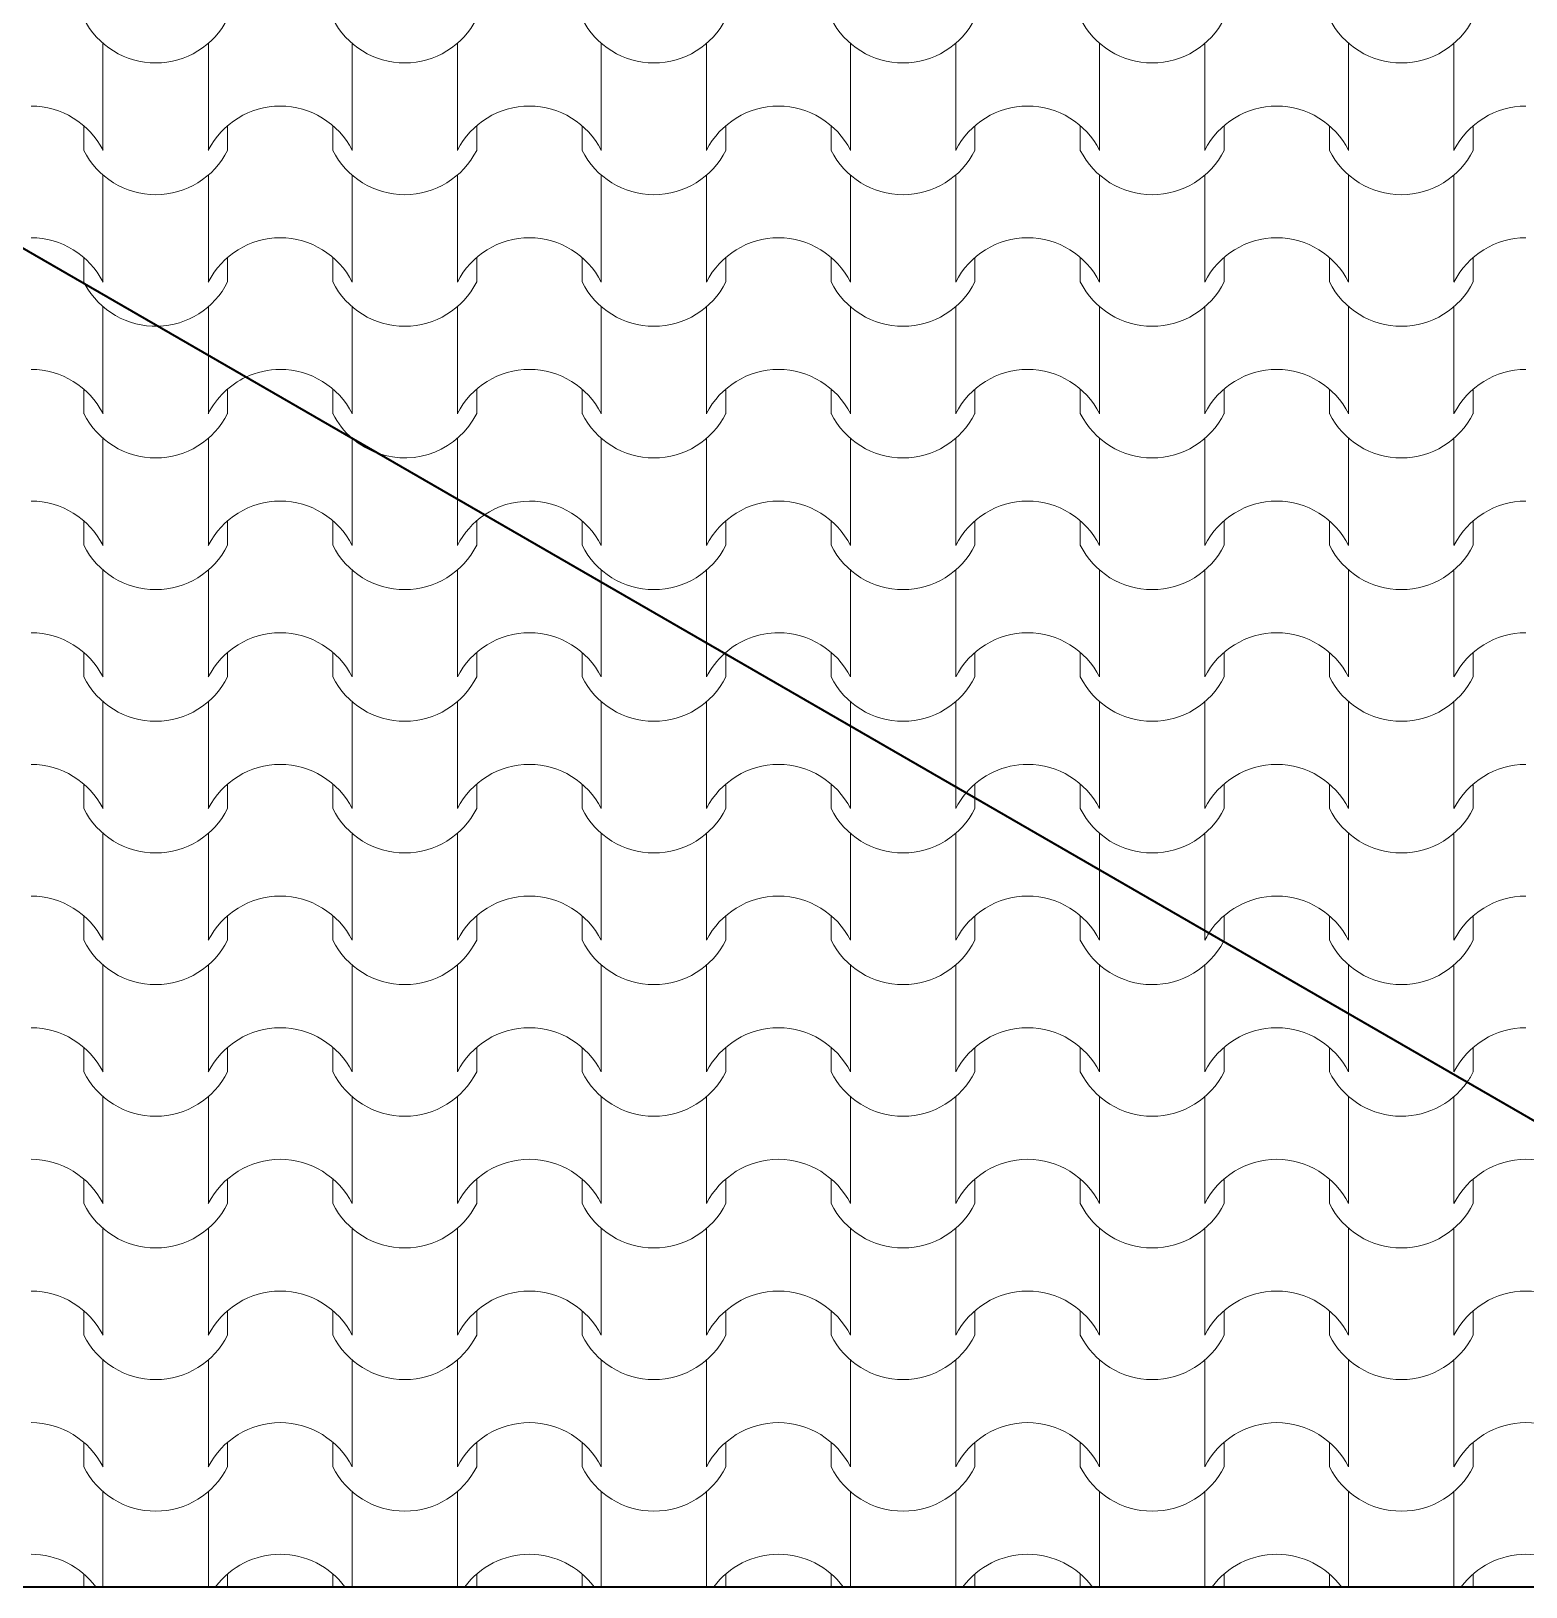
# Model space of a CAD drawing. Header units: millimetres. Extents: x 102766 to 172228, y -127504 to -81044.
# Drawn here: x 110663 to 112370, y -100472 to -98696 of the extents above; entities that cross this region are included whole.
import ezdxf

# ---------------------------------------------------------------- set-up
doc = ezdxf.new("R2010")
doc.units = ezdxf.units.MM
doc.header["$MEASUREMENT"] = 0
doc.layers.add('2D Drafting - General_Pen_No__105', color=7, linetype='Continuous', lineweight=13, true_color=0xcae6ff)
doc.layers.add('2D Drafting - General_Pen_No__82', color=7, linetype='Continuous', lineweight=20, true_color=0xaaaaaa)
doc.layers.add('Shell - Roof_Pen_No__21', color=7, linetype='Continuous', lineweight=35)

# ---------------------------------------------------------------- blocks, each defined once
blk = doc.blocks.new('*X2')
at = {"layer": '2D Drafting - General_Pen_No__82', "linetype": 'Continuous'}
for p, q in [((110744.8, -99010.5), (110744.8, -99071.5)), ((110744.8, -99071.5), (110744.8, -99132.5)), ((110865.1, -99066), (110865.1, -99071.5)), ((110865.1, -99071.5), (110865.1, -99132.5)), ((110722.8, -99104.4), (110722.8, -99132.5)), ((110887.1, -99104.4), (110887.1, -99132.5)), ((110744.8, -99160.9), (110744.8, -99221.8)), ((110865.1, -99160.9), (110865.1, -99221.8)), ((111029.3, -99160.9), (111029.3, -99221.8)), ((110744.8, -99221.8), (110744.8, -99282.8)), ((110865.1, -99221.8), (110865.1, -99282.8)), ((111029.3, -99221.8), (111029.3, -99282.8)), ((111149.6, -99230.2), (111149.6, -99282.8)), ((110722.8, -99254.8), (110722.8, -99282.8)), ((110887.1, -99254.8), (110887.1, -99282.8)), ((111007.3, -99254.8), (111007.3, -99282.8)), ((111171.6, -99254.8), (111171.6, -99282.8)), ((110744.8, -99311.2), (110744.8, -99372.2)), ((110865.1, -99311.2), (110865.1, -99372.2)), ((111029.3, -99311.2), (111029.3, -99372.2)), ((111149.6, -99311.2), (111149.6, -99372.2)), ((111313.8, -99325), (111313.8, -99372.2)), ((110744.8, -99372.2), (110744.8, -99433.1)), ((110865.1, -99372.2), (110865.1, -99433.1)), ((111029.3, -99372.2), (111029.3, -99433.1)), ((111149.6, -99372.2), (111149.6, -99433.1)), ((111313.8, -99372.2), (111313.8, -99433.1)), ((110722.8, -99405.1), (110722.8, -99433.1)), ((110887.1, -99405.1), (110887.1, -99433.1)), ((111007.3, -99405.1), (111007.3, -99433.1)), ((111171.6, -99405.1), (111171.6, -99433.1)), ((111291.8, -99405.1), (111291.8, -99433.1)), ((111434, -99394.4), (111434, -99433.1)), ((111456, -99407.2), (111456, -99433.1)), ((110744.8, -99461.5), (110744.8, -99522.5)), ((110865.1, -99461.5), (110865.1, -99522.5)), ((111029.3, -99461.5), (111029.3, -99522.5)), ((111149.6, -99461.5), (111149.6, -99522.5)), ((111313.8, -99461.5), (111313.8, -99522.5)), ((111434, -99461.5), (111434, -99522.5)), ((111598.3, -99489.3), (111598.3, -99522.5)), ((110744.8, -99522.5), (110744.8, -99583.5)), ((110865.1, -99522.5), (110865.1, -99583.5)), ((111029.3, -99522.5), (111029.3, -99583.5)), ((111149.6, -99522.5), (111149.6, -99583.5)), ((111313.8, -99522.5), (111313.8, -99583.5)), ((111434, -99522.5), (111434, -99583.5)), ((111598.3, -99522.5), (111598.3, -99583.5)), ((110722.8, -99555.4), (110722.8, -99583.5)), ((110887.1, -99555.4), (110887.1, -99583.5)), ((111007.3, -99555.4), (111007.3, -99583.5)), ((111171.6, -99555.4), (111171.6, -99583.5)), ((111291.8, -99555.4), (111291.8, -99583.5)), ((111456, -99555.4), (111456, -99583.5)), ((111576.3, -99555.4), (111576.3, -99583.5)), ((111718.5, -99558.7), (111718.5, -99583.5)), ((111740.5, -99571.4), (111740.5, -99583.5)), ((110744.8, -99611.9), (110744.8, -99672.8)), ((110865.1, -99611.9), (110865.1, -99672.8)), ((111029.3, -99611.9), (111029.3, -99672.8)), ((111149.6, -99611.9), (111149.6, -99672.8)), ((111313.8, -99611.9), (111313.8, -99672.8)), ((111434, -99611.9), (111434, -99672.8)), ((111598.3, -99611.9), (111598.3, -99672.8)), ((111718.5, -99611.9), (111718.5, -99672.8)), ((111882.8, -99653.5), (111882.8, -99672.8)), ((110744.8, -99672.8), (110744.8, -99733.8)), ((110865.1, -99672.8), (110865.1, -99733.8)), ((111029.3, -99672.8), (111029.3, -99733.8)), ((111149.6, -99672.8), (111149.6, -99733.8)), ((111313.8, -99672.8), (111313.8, -99733.8)), ((111434, -99672.8), (111434, -99733.8)), ((111598.3, -99672.8), (111598.3, -99733.8)), ((111718.5, -99672.8), (111718.5, -99733.8)), ((111882.8, -99672.8), (111882.8, -99733.8)), ((110722.8, -99705.8), (110722.8, -99733.8)), ((110887.1, -99705.8), (110887.1, -99733.8)), ((111007.3, -99705.8), (111007.3, -99733.8)), ((111171.6, -99705.8), (111171.6, -99733.8)), ((111291.8, -99705.8), (111291.8, -99733.8)), ((111456, -99705.8), (111456, -99733.8)), ((111576.3, -99705.8), (111576.3, -99733.8)), ((111740.5, -99705.8), (111740.5, -99733.8)), ((111860.8, -99705.8), (111860.8, -99733.8)), ((112003, -99722.9), (112003, -99733.8)), ((110744.8, -99762.2), (110744.8, -99823.2)), ((110865.1, -99762.2), (110865.1, -99823.2)), ((111029.3, -99762.2), (111029.3, -99823.2)), ((111149.6, -99762.2), (111149.6, -99823.2)), ((111313.8, -99762.2), (111313.8, -99823.2)), ((111434, -99762.2), (111434, -99823.2)), ((111598.3, -99762.2), (111598.3, -99823.2)), ((111718.5, -99762.2), (111718.5, -99823.2)), ((111882.8, -99762.2), (111882.8, -99823.2)), ((112003, -99762.2), (112003, -99823.2)), ((112167.2, -99817.8), (112167.2, -99823.2)), ((110744.8, -99823.2), (110744.8, -99884.1)), ((110865.1, -99823.2), (110865.1, -99884.1)), ((111029.3, -99823.2), (111029.3, -99884.1)), ((111149.6, -99823.2), (111149.6, -99884.1)), ((111313.8, -99823.2), (111313.8, -99884.1)), ((111434, -99823.2), (111434, -99884.1)), ((111598.3, -99823.2), (111598.3, -99884.1)), ((111718.5, -99823.2), (111718.5, -99884.1)), ((111882.8, -99823.2), (111882.8, -99884.1)), ((112003, -99823.2), (112003, -99884.1)), ((112167.2, -99823.2), (112167.2, -99884.1)), ((110722.8, -99856.1), (110722.8, -99884.1)), ((110887.1, -99856.1), (110887.1, -99884.1)), ((111007.3, -99856.1), (111007.3, -99884.1)), ((111171.6, -99856.1), (111171.6, -99884.1)), ((111291.8, -99856.1), (111291.8, -99884.1)), ((111456, -99856.1), (111456, -99884.1)), ((111576.3, -99856.1), (111576.3, -99884.1)), ((111740.5, -99856.1), (111740.5, -99884.1)), ((111860.8, -99856.1), (111860.8, -99884.1)), ((112025, -99856.1), (112025, -99884.1)), ((112145.2, -99856.1), (112145.2, -99884.1)), ((110744.8, -99912.5), (110744.8, -99973.5)), ((110865.1, -99912.5), (110865.1, -99973.5)), ((111029.3, -99912.5), (111029.3, -99973.5)), ((111149.6, -99912.5), (111149.6, -99973.5)), ((111313.8, -99912.5), (111313.8, -99973.5)), ((111434, -99912.5), (111434, -99973.5)), ((111598.3, -99912.5), (111598.3, -99973.5)), ((111718.5, -99912.5), (111718.5, -99973.5)), ((111882.8, -99912.5), (111882.8, -99973.5)), ((112003, -99912.5), (112003, -99973.5)), ((112167.2, -99912.5), (112167.2, -99973.5)), ((112287.5, -99912.5), (112287.5, -99973.5)), ((110744.8, -99973.5), (110744.8, -100034.5)), ((110865.1, -99973.5), (110865.1, -100034.5)), ((111029.3, -99973.5), (111029.3, -100034.5)), ((111149.6, -99973.5), (111149.6, -100034.5)), ((111313.8, -99973.5), (111313.8, -100034.5)), ((111434, -99973.5), (111434, -100034.5)), ((111598.3, -99973.5), (111598.3, -100034.5)), ((111718.5, -99973.5), (111718.5, -100034.5)), ((111882.8, -99973.5), (111882.8, -100034.5)), ((112003, -99973.5), (112003, -100034.5)), ((112167.2, -99973.5), (112167.2, -100034.5)), ((112287.5, -99973.5), (112287.5, -100034.5)), ((110722.8, -100006.4), (110722.8, -100034.5)), ((110887.1, -100006.4), (110887.1, -100034.5)), ((111007.3, -100006.4), (111007.3, -100034.5)), ((111171.6, -100006.4), (111171.6, -100034.5)), ((111291.8, -100006.4), (111291.8, -100034.5)), ((111456, -100006.4), (111456, -100034.5)), ((111576.3, -100006.4), (111576.3, -100034.5)), ((111740.5, -100006.4), (111740.5, -100034.5)), ((111860.8, -100006.4), (111860.8, -100034.5)), ((112025, -100006.4), (112025, -100034.5)), ((112145.2, -100006.4), (112145.2, -100034.5)), ((112309.5, -100006.4), (112309.5, -100034.5)), ((110744.8, -100062.9), (110744.8, -100123.8)), ((110865.1, -100062.9), (110865.1, -100123.8)), ((111029.3, -100062.9), (111029.3, -100123.8)), ((111149.6, -100062.9), (111149.6, -100123.8)), ((111313.8, -100062.9), (111313.8, -100123.8)), ((111434, -100062.9), (111434, -100123.8)), ((111598.3, -100062.9), (111598.3, -100123.8)), ((111718.5, -100062.9), (111718.5, -100123.8)), ((111882.8, -100062.9), (111882.8, -100123.8)), ((112003, -100062.9), (112003, -100123.8)), ((112167.2, -100062.9), (112167.2, -100123.8)), ((112287.5, -100062.9), (112287.5, -100123.8)), ((110744.8, -100123.8), (110744.8, -100184.8)), ((110865.1, -100123.8), (110865.1, -100184.8)), ((111029.3, -100123.8), (111029.3, -100184.8)), ((111149.6, -100123.8), (111149.6, -100184.8)), ((111313.8, -100123.8), (111313.8, -100184.8)), ((111434, -100123.8), (111434, -100184.8)), ((111598.3, -100123.8), (111598.3, -100184.8)), ((111718.5, -100123.8), (111718.5, -100184.8)), ((111882.8, -100123.8), (111882.8, -100184.8)), ((112003, -100123.8), (112003, -100184.8)), ((112167.2, -100123.8), (112167.2, -100184.8)), ((112287.5, -100123.8), (112287.5, -100184.8)), ((110722.8, -100156.8), (110722.8, -100184.8)), ((110887.1, -100156.8), (110887.1, -100184.8)), ((111007.3, -100156.8), (111007.3, -100184.8)), ((111171.6, -100156.8), (111171.6, -100184.8)), ((111291.8, -100156.8), (111291.8, -100184.8)), ((111456, -100156.8), (111456, -100184.8)), ((111576.3, -100156.8), (111576.3, -100184.8)), ((111740.5, -100156.8), (111740.5, -100184.8)), ((111860.8, -100156.8), (111860.8, -100184.8)), ((112025, -100156.8), (112025, -100184.8)), ((112145.2, -100156.8), (112145.2, -100184.8)), ((112309.5, -100156.8), (112309.5, -100184.8)), ((110744.8, -100213.2), (110744.8, -100274.2)), ((110865.1, -100213.2), (110865.1, -100274.2)), ((111029.3, -100213.2), (111029.3, -100274.2)), ((111149.6, -100213.2), (111149.6, -100274.2)), ((111313.8, -100213.2), (111313.8, -100274.2)), ((111434, -100213.2), (111434, -100274.2)), ((111598.3, -100213.2), (111598.3, -100274.2)), ((111718.5, -100213.2), (111718.5, -100274.2)), ((111882.8, -100213.2), (111882.8, -100274.2)), ((112003, -100213.2), (112003, -100274.2)), ((112167.2, -100213.2), (112167.2, -100274.2)), ((112287.5, -100213.2), (112287.5, -100274.2)), ((110744.8, -100274.2), (110744.8, -100335.1)), ((110865.1, -100274.2), (110865.1, -100335.1)), ((111029.3, -100274.2), (111029.3, -100335.1)), ((111149.6, -100274.2), (111149.6, -100335.1)), ((111313.8, -100274.2), (111313.8, -100335.1)), ((111434, -100274.2), (111434, -100335.1)), ((111598.3, -100274.2), (111598.3, -100335.1)), ((111718.5, -100274.2), (111718.5, -100335.1)), ((111882.8, -100274.2), (111882.8, -100335.1)), ((112003, -100274.2), (112003, -100335.1)), ((112167.2, -100274.2), (112167.2, -100335.1)), ((112287.5, -100274.2), (112287.5, -100335.1)), ((110722.8, -100307.1), (110722.8, -100335.1)), ((110887.1, -100307.1), (110887.1, -100335.1)), ((111007.3, -100307.1), (111007.3, -100335.1)), ((111171.6, -100307.1), (111171.6, -100335.1)), ((111291.8, -100307.1), (111291.8, -100335.1)), ((111456, -100307.1), (111456, -100335.1)), ((111576.3, -100307.1), (111576.3, -100335.1)), ((111740.5, -100307.1), (111740.5, -100335.1)), ((111860.8, -100307.1), (111860.8, -100335.1)), ((112025, -100307.1), (112025, -100335.1)), ((112145.2, -100307.1), (112145.2, -100335.1)), ((112309.5, -100307.1), (112309.5, -100335.1)), ((110744.8, -100363.5), (110744.8, -100424.5)), ((110865.1, -100363.5), (110865.1, -100424.5)), ((111029.3, -100363.5), (111029.3, -100424.5)), ((111149.6, -100363.5), (111149.6, -100424.5)), ((111313.8, -100363.5), (111313.8, -100424.5)), ((111434, -100363.5), (111434, -100424.5)), ((111598.3, -100363.5), (111598.3, -100424.5)), ((111718.5, -100363.5), (111718.5, -100424.5)), ((111882.8, -100363.5), (111882.8, -100424.5)), ((112003, -100363.5), (112003, -100424.5)), ((112167.2, -100363.5), (112167.2, -100424.5)), ((112287.5, -100363.5), (112287.5, -100424.5)), ((110744.8, -100424.5), (110744.8, -100472.1)), ((110865.1, -100424.5), (110865.1, -100472.1)), ((111029.3, -100424.5), (111029.3, -100472.1)), ((111149.6, -100424.5), (111149.6, -100472.1)), ((111313.8, -100424.5), (111313.8, -100472.1)), ((111434, -100424.5), (111434, -100472.1)), ((111598.3, -100424.5), (111598.3, -100472.1)), ((111718.5, -100424.5), (111718.5, -100472.1)), ((111882.8, -100424.5), (111882.8, -100472.1)), ((112003, -100424.5), (112003, -100472.1)), ((112167.2, -100424.5), (112167.2, -100472.1)), ((112287.5, -100424.5), (112287.5, -100472.1)), ((110722.8, -100457.4), (110722.8, -100472.1)), ((110887.1, -100457.4), (110887.1, -100472.1)), ((111007.3, -100457.4), (111007.3, -100472.1)), ((111171.6, -100457.4), (111171.6, -100472.1)), ((111291.8, -100457.4), (111291.8, -100472.1)), ((111456, -100457.4), (111456, -100472.1)), ((111576.3, -100457.4), (111576.3, -100472.1)), ((111740.5, -100457.4), (111740.5, -100472.1)), ((111860.8, -100457.4), (111860.8, -100472.1)), ((112025, -100457.4), (112025, -100472.1)), ((112145.2, -100457.4), (112145.2, -100472.1)), ((112309.5, -100457.4), (112309.5, -100472.1))]:
    blk.add_line(p, q, dxfattribs=at)
for centre, radius, start, end in [((110805, -98940.8), 91.9, 208.4347, 271.5653), ((110662.4, -99174.4), 92.5, 26.9885, 89.8295), ((110947.5, -99174.4), 92.5, 115.2333, 153.0115), ((110805, -99091.1), 91.9, 206.7044, 333.2956), ((111089.4, -99091.1), 91.9, 229.4429, 250.5571), ((110662.4, -99324.8), 92.5, 26.9885, 89.8295), ((110947.5, -99324.8), 92.5, 90.1705, 153.0115), ((110946.9, -99324.8), 92.5, 26.9885, 89.8295), ((111232, -99324.8), 92.5, 123.8979, 153.0115), ((110805, -99241.5), 91.9, 206.7044, 333.2956), ((111089.4, -99241.5), 91.9, 206.7044, 333.2956), ((110662.4, -99475.1), 92.5, 26.9885, 89.8295), ((110947.5, -99475.1), 92.5, 90.1705, 153.0115), ((110946.9, -99475.1), 92.5, 26.9885, 89.8295), ((111232, -99475.1), 92.5, 90.1705, 153.0115), ((111231.4, -99475.1), 92.5, 26.9885, 89.8295), ((111516.4, -99475.1), 92.5, 131.9583, 153.0115), ((110805, -99391.8), 91.9, 206.7044, 333.2956), ((111089.4, -99391.8), 91.9, 206.7044, 333.2956), ((111373.9, -99391.8), 91.9, 206.7044, 333.2956), ((110662.4, -99625.4), 92.5, 26.9885, 89.8295), ((110947.5, -99625.4), 92.5, 90.1705, 153.0115), ((110946.9, -99625.4), 92.5, 26.9885, 89.8295), ((111232, -99625.4), 92.5, 90.1705, 153.0115), ((111231.4, -99625.4), 92.5, 26.9885, 89.8295), ((111516.4, -99625.4), 92.5, 90.1705, 153.0115), ((111515.9, -99625.4), 92.5, 26.9885, 89.8295), ((111800.9, -99625.4), 92.5, 139.6625, 153.0115), ((110805, -99542.2), 91.9, 206.7044, 333.2956), ((111089.4, -99542.2), 91.9, 206.7044, 333.2956), ((111373.9, -99542.2), 91.9, 206.7044, 333.2956), ((111658.4, -99542.2), 91.9, 206.7044, 333.2956), ((110662.4, -99775.8), 92.5, 26.9885, 89.8295), ((110947.5, -99775.8), 92.5, 90.1705, 153.0115), ((110946.9, -99775.8), 92.5, 26.9885, 89.8295), ((111232, -99775.8), 92.5, 90.1705, 153.0115), ((111231.4, -99775.8), 92.5, 26.9885, 89.8295), ((111516.4, -99775.8), 92.5, 90.1705, 153.0115), ((111515.9, -99775.8), 92.5, 26.9885, 89.8295), ((111800.9, -99775.8), 92.5, 90.1705, 153.0115), ((111800.4, -99775.8), 92.5, 26.9885, 89.8295), ((112085.4, -99775.8), 92.5, 147.1809, 153.0115), ((110805, -99692.5), 91.9, 206.7044, 333.2956), ((111089.4, -99692.5), 91.9, 206.7044, 333.2956), ((111373.9, -99692.5), 91.9, 206.7044, 333.2956), ((111658.4, -99692.5), 91.9, 206.7044, 333.2956), ((111942.9, -99692.5), 91.9, 206.7044, 332.2992), ((110662.4, -99926.1), 92.5, 26.9885, 89.8295), ((110947.5, -99926.1), 92.5, 90.1705, 153.0115), ((110946.9, -99926.1), 92.5, 26.9885, 89.8295), ((111232, -99926.1), 92.5, 90.1705, 153.0115), ((111231.4, -99926.1), 92.5, 26.9885, 89.8295), ((111516.4, -99926.1), 92.5, 90.1705, 153.0115), ((111515.9, -99926.1), 92.5, 26.9885, 89.8295), ((111800.9, -99926.1), 92.5, 90.1705, 153.0115), ((111800.4, -99926.1), 92.5, 26.9885, 89.8295), ((112085.4, -99926.1), 92.5, 90.1705, 153.0115), ((112084.8, -99926.1), 92.5, 26.9885, 89.8295), ((110805, -99842.8), 91.9, 206.7044, 333.2956), ((111089.4, -99842.8), 91.9, 206.7044, 333.2956), ((111373.9, -99842.8), 91.9, 206.7044, 333.2956), ((111658.4, -99842.8), 91.9, 206.7044, 333.2956), ((111942.9, -99842.8), 91.9, 206.7044, 333.2956), ((112227.4, -99842.8), 91.9, 206.7044, 324.784), ((110662.4, -100076.4), 92.5, 26.9885, 89.8295), ((110947.5, -100076.4), 92.5, 90.1705, 153.0115), ((110946.9, -100076.4), 92.5, 26.9885, 89.8295), ((111232, -100076.4), 92.5, 90.1705, 153.0115), ((111231.4, -100076.4), 92.5, 26.9885, 89.8295), ((111516.4, -100076.4), 92.5, 90.1705, 153.0115), ((111515.9, -100076.4), 92.5, 26.9885, 89.8295), ((111800.9, -100076.4), 92.5, 90.1705, 153.0115), ((111800.4, -100076.4), 92.5, 26.9885, 89.8295), ((112085.4, -100076.4), 92.5, 90.1705, 153.0115), ((112084.8, -100076.4), 92.5, 26.9885, 89.8295), ((112369.9, -100076.4), 92.5, 90.1705, 153.0115), ((112369.3, -100076.4), 92.5, 26.9885, 89.8295), ((110805, -99993.2), 91.9, 206.7044, 333.2956), ((111089.4, -99993.2), 91.9, 206.7044, 333.2956), ((111373.9, -99993.2), 91.9, 206.7044, 333.2956), ((111658.4, -99993.2), 91.9, 206.7044, 333.2956), ((111942.9, -99993.2), 91.9, 206.7044, 333.2956), ((112227.4, -99993.2), 91.9, 206.7044, 333.2956), ((110662.4, -100226.8), 92.5, 26.9885, 89.8295), ((110947.5, -100226.8), 92.5, 90.1705, 153.0115), ((110946.9, -100226.8), 92.5, 26.9885, 89.8295), ((111232, -100226.8), 92.5, 90.1705, 153.0115), ((111231.4, -100226.8), 92.5, 26.9885, 89.8295), ((111516.4, -100226.8), 92.5, 90.1705, 153.0115), ((111515.9, -100226.8), 92.5, 26.9885, 89.8295), ((111800.9, -100226.8), 92.5, 90.1705, 153.0115), ((111800.4, -100226.8), 92.5, 26.9885, 89.8295), ((112085.4, -100226.8), 92.5, 90.1705, 153.0115), ((112084.8, -100226.8), 92.5, 26.9885, 89.8295), ((112369.9, -100226.8), 92.5, 90.1705, 153.0115), ((112369.3, -100226.8), 92.5, 26.9885, 89.8295), ((110805, -100143.5), 91.9, 206.7044, 333.2956), ((111089.4, -100143.5), 91.9, 206.7044, 333.2956), ((111373.9, -100143.5), 91.9, 206.7044, 333.2956), ((111658.4, -100143.5), 91.9, 206.7044, 333.2956), ((111942.9, -100143.5), 91.9, 206.7044, 333.2956), ((112227.4, -100143.5), 91.9, 206.7044, 333.2956), ((110662.4, -100377.1), 92.5, 26.9885, 89.8295), ((110947.5, -100377.1), 92.5, 90.1705, 153.0115), ((110946.9, -100377.1), 92.5, 26.9885, 89.8295), ((111232, -100377.1), 92.5, 90.1705, 153.0115), ((111231.4, -100377.1), 92.5, 26.9885, 89.8295), ((111516.4, -100377.1), 92.5, 90.1705, 153.0115), ((111515.9, -100377.1), 92.5, 26.9885, 89.8295), ((111800.9, -100377.1), 92.5, 90.1705, 153.0115), ((111800.4, -100377.1), 92.5, 26.9885, 89.8295), ((112085.4, -100377.1), 92.5, 90.1705, 153.0115), ((112084.8, -100377.1), 92.5, 26.9885, 89.8295), ((112369.9, -100377.1), 92.5, 90.1705, 153.0115), ((112369.3, -100377.1), 92.5, 26.9885, 89.8295), ((110805, -100293.8), 91.9, 206.7044, 333.2956), ((111089.4, -100293.8), 91.9, 206.7044, 333.2956), ((111373.9, -100293.8), 91.9, 206.7044, 333.2956), ((111658.4, -100293.8), 91.9, 206.7044, 333.2956), ((111942.9, -100293.8), 91.9, 206.7044, 333.2956), ((112227.4, -100293.8), 91.9, 206.7044, 333.2956), ((110662.4, -100527.4), 92.5, 36.7452, 89.8295), ((110947.5, -100527.4), 92.5, 90.1705, 143.2548), ((110946.9, -100527.4), 92.5, 36.7452, 89.8295), ((111232, -100527.4), 92.5, 90.1705, 143.2548), ((111231.4, -100527.4), 92.5, 36.7452, 89.8295), ((111516.4, -100527.4), 92.5, 90.1705, 143.2548), ((111515.9, -100527.4), 92.5, 36.7452, 89.8295), ((111800.9, -100527.4), 92.5, 90.1705, 143.2548), ((111800.4, -100527.4), 92.5, 36.7452, 89.8295), ((112085.4, -100527.4), 92.5, 90.1705, 143.2548), ((112084.8, -100527.4), 92.5, 36.7452, 89.8295), ((112369.9, -100527.4), 92.5, 90.1705, 143.2548), ((112369.3, -100527.4), 92.5, 36.7452, 89.8295)]:
    blk.add_arc(centre, radius, start, end, dxfattribs=at)
blk = doc.blocks.new('Fill_1')
at = {"layer": '2D Drafting - General_Pen_No__105', "linetype": 'Continuous'}
for p, q in [((113300.6, -100472.1), (110450.8, -98826.8)), ((107601, -100472.1), (113300.6, -100472.1))]:
    blk.add_line(p, q, dxfattribs=at)
at = {"layer": '2D Drafting - General_Pen_No__82', "linetype": 'Continuous'}
blk.add_blockref('*X2', (0, 0), dxfattribs=at)
blk = doc.blocks.new('*X4')
at = {"layer": '2D Drafting - General_Pen_No__82', "linetype": 'Continuous'}
for p, q in [((110744.8, -98709.8), (110744.8, -98770.8)), ((110865.1, -98709.8), (110865.1, -98770.8)), ((111029.3, -98709.8), (111029.3, -98770.8)), ((111149.6, -98709.8), (111149.6, -98770.8)), ((111313.8, -98709.8), (111313.8, -98770.8)), ((111434, -98709.8), (111434, -98770.8)), ((111598.3, -98709.8), (111598.3, -98770.8)), ((111718.5, -98709.8), (111718.5, -98770.8)), ((111882.8, -98709.8), (111882.8, -98770.8)), ((112003, -98709.8), (112003, -98770.8)), ((112167.2, -98709.8), (112167.2, -98770.8)), ((112287.5, -98709.8), (112287.5, -98770.8)), ((110744.8, -98770.8), (110744.8, -98831.8)), ((110865.1, -98770.8), (110865.1, -98831.8)), ((111029.3, -98770.8), (111029.3, -98831.8)), ((111149.6, -98770.8), (111149.6, -98831.8)), ((111313.8, -98770.8), (111313.8, -98831.8)), ((111434, -98770.8), (111434, -98831.8)), ((111598.3, -98770.8), (111598.3, -98831.8)), ((111718.5, -98770.8), (111718.5, -98831.8)), ((111882.8, -98770.8), (111882.8, -98831.8)), ((112003, -98770.8), (112003, -98831.8)), ((112167.2, -98770.8), (112167.2, -98831.8)), ((112287.5, -98770.8), (112287.5, -98831.8)), ((110722.8, -98803.8), (110722.8, -98831.8)), ((110887.1, -98803.8), (110887.1, -98831.8)), ((111007.3, -98803.8), (111007.3, -98831.8)), ((111171.6, -98803.8), (111171.6, -98831.8)), ((111291.8, -98803.8), (111291.8, -98831.8)), ((111456, -98803.8), (111456, -98831.8)), ((111576.3, -98803.8), (111576.3, -98831.8)), ((111740.5, -98803.8), (111740.5, -98831.8)), ((111860.8, -98803.8), (111860.8, -98831.8)), ((112025, -98803.8), (112025, -98831.8)), ((112145.2, -98803.8), (112145.2, -98831.8)), ((112309.5, -98803.8), (112309.5, -98831.8)), ((110744.8, -98860.2), (110744.8, -98921.1)), ((110865.1, -98860.2), (110865.1, -98921.1)), ((111029.3, -98860.2), (111029.3, -98921.1)), ((111149.6, -98860.2), (111149.6, -98921.1)), ((111313.8, -98860.2), (111313.8, -98921.1)), ((111434, -98860.2), (111434, -98921.1)), ((111598.3, -98860.2), (111598.3, -98921.1)), ((111718.5, -98860.2), (111718.5, -98921.1)), ((111882.8, -98860.2), (111882.8, -98921.1)), ((112003, -98860.2), (112003, -98921.1)), ((112167.2, -98860.2), (112167.2, -98921.1)), ((112287.5, -98860.2), (112287.5, -98921.1)), ((110744.8, -98921.1), (110744.8, -98982.1)), ((110865.1, -98921.1), (110865.1, -98982.1)), ((111029.3, -98921.1), (111029.3, -98982.1)), ((111149.6, -98921.1), (111149.6, -98982.1)), ((111313.8, -98921.1), (111313.8, -98982.1)), ((111434, -98921.1), (111434, -98982.1)), ((111598.3, -98921.1), (111598.3, -98982.1)), ((111718.5, -98921.1), (111718.5, -98982.1)), ((111882.8, -98921.1), (111882.8, -98982.1)), ((112003, -98921.1), (112003, -98982.1)), ((112167.2, -98921.1), (112167.2, -98982.1)), ((112287.5, -98921.1), (112287.5, -98982.1)), ((110722.8, -98954.1), (110722.8, -98982.1)), ((110887.1, -98954.1), (110887.1, -98982.1)), ((111007.3, -98954.1), (111007.3, -98982.1)), ((111171.6, -98954.1), (111171.6, -98982.1)), ((111291.8, -98954.1), (111291.8, -98982.1)), ((111456, -98954.1), (111456, -98982.1)), ((111576.3, -98954.1), (111576.3, -98982.1)), ((111740.5, -98954.1), (111740.5, -98982.1)), ((111860.8, -98954.1), (111860.8, -98982.1)), ((112025, -98954.1), (112025, -98982.1)), ((112145.2, -98954.1), (112145.2, -98982.1)), ((112309.5, -98954.1), (112309.5, -98982.1)), ((110865.1, -99010.5), (110865.1, -99066)), ((111029.3, -99010.5), (111029.3, -99071.5)), ((111149.6, -99010.5), (111149.6, -99071.5)), ((111313.8, -99010.5), (111313.8, -99071.5)), ((111434, -99010.5), (111434, -99071.5)), ((111598.3, -99010.5), (111598.3, -99071.5)), ((111718.5, -99010.5), (111718.5, -99071.5)), ((111882.8, -99010.5), (111882.8, -99071.5)), ((112003, -99010.5), (112003, -99071.5)), ((112167.2, -99010.5), (112167.2, -99071.5)), ((112287.5, -99010.5), (112287.5, -99071.5)), ((111029.3, -99071.5), (111029.3, -99132.5)), ((111149.6, -99071.5), (111149.6, -99132.5)), ((111313.8, -99071.5), (111313.8, -99132.5)), ((111434, -99071.5), (111434, -99132.5)), ((111598.3, -99071.5), (111598.3, -99132.5)), ((111718.5, -99071.5), (111718.5, -99132.5)), ((111882.8, -99071.5), (111882.8, -99132.5)), ((112003, -99071.5), (112003, -99132.5)), ((112167.2, -99071.5), (112167.2, -99132.5)), ((112287.5, -99071.5), (112287.5, -99132.5)), ((111007.3, -99104.4), (111007.3, -99132.5)), ((111171.6, -99104.4), (111171.6, -99132.5)), ((111291.8, -99104.4), (111291.8, -99132.5)), ((111456, -99104.4), (111456, -99132.5)), ((111576.3, -99104.4), (111576.3, -99132.5)), ((111740.5, -99104.4), (111740.5, -99132.5)), ((111860.8, -99104.4), (111860.8, -99132.5)), ((112025, -99104.4), (112025, -99132.5)), ((112145.2, -99104.4), (112145.2, -99132.5)), ((112309.5, -99104.4), (112309.5, -99132.5)), ((111149.6, -99160.9), (111149.6, -99221.8)), ((111313.8, -99160.9), (111313.8, -99221.8)), ((111434, -99160.9), (111434, -99221.8)), ((111598.3, -99160.9), (111598.3, -99221.8)), ((111718.5, -99160.9), (111718.5, -99221.8)), ((111882.8, -99160.9), (111882.8, -99221.8)), ((112003, -99160.9), (112003, -99221.8)), ((112167.2, -99160.9), (112167.2, -99221.8)), ((112287.5, -99160.9), (112287.5, -99221.8)), ((111149.6, -99221.8), (111149.6, -99230.2)), ((111313.8, -99221.8), (111313.8, -99282.8)), ((111434, -99221.8), (111434, -99282.8)), ((111598.3, -99221.8), (111598.3, -99282.8)), ((111718.5, -99221.8), (111718.5, -99282.8)), ((111882.8, -99221.8), (111882.8, -99282.8)), ((112003, -99221.8), (112003, -99282.8)), ((112167.2, -99221.8), (112167.2, -99282.8)), ((112287.5, -99221.8), (112287.5, -99282.8)), ((111291.8, -99254.8), (111291.8, -99282.8)), ((111456, -99254.8), (111456, -99282.8)), ((111576.3, -99254.8), (111576.3, -99282.8)), ((111740.5, -99254.8), (111740.5, -99282.8)), ((111860.8, -99254.8), (111860.8, -99282.8)), ((112025, -99254.8), (112025, -99282.8)), ((112145.2, -99254.8), (112145.2, -99282.8)), ((112309.5, -99254.8), (112309.5, -99282.8)), ((111313.8, -99311.2), (111313.8, -99325)), ((111434, -99311.2), (111434, -99372.2)), ((111598.3, -99311.2), (111598.3, -99372.2)), ((111718.5, -99311.2), (111718.5, -99372.2)), ((111882.8, -99311.2), (111882.8, -99372.2)), ((112003, -99311.2), (112003, -99372.2)), ((112167.2, -99311.2), (112167.2, -99372.2)), ((112287.5, -99311.2), (112287.5, -99372.2)), ((111434, -99372.2), (111434, -99394.4)), ((111598.3, -99372.2), (111598.3, -99433.1)), ((111718.5, -99372.2), (111718.5, -99433.1)), ((111882.8, -99372.2), (111882.8, -99433.1)), ((112003, -99372.2), (112003, -99433.1)), ((112167.2, -99372.2), (112167.2, -99433.1)), ((112287.5, -99372.2), (112287.5, -99433.1)), ((111456, -99405.1), (111456, -99407.2)), ((111576.3, -99405.1), (111576.3, -99433.1)), ((111740.5, -99405.1), (111740.5, -99433.1)), ((111860.8, -99405.1), (111860.8, -99433.1)), ((112025, -99405.1), (112025, -99433.1)), ((112145.2, -99405.1), (112145.2, -99433.1)), ((112309.5, -99405.1), (112309.5, -99433.1)), ((111598.3, -99461.5), (111598.3, -99489.3)), ((111718.5, -99461.5), (111718.5, -99522.5)), ((111882.8, -99461.5), (111882.8, -99522.5)), ((112003, -99461.5), (112003, -99522.5)), ((112167.2, -99461.5), (112167.2, -99522.5)), ((112287.5, -99461.5), (112287.5, -99522.5)), ((111718.5, -99522.5), (111718.5, -99558.7)), ((111882.8, -99522.5), (111882.8, -99583.5)), ((112003, -99522.5), (112003, -99583.5)), ((112167.2, -99522.5), (112167.2, -99583.5)), ((112287.5, -99522.5), (112287.5, -99583.5)), ((111740.5, -99555.4), (111740.5, -99571.4)), ((111860.8, -99555.4), (111860.8, -99583.5)), ((112025, -99555.4), (112025, -99583.5)), ((112145.2, -99555.4), (112145.2, -99583.5)), ((112309.5, -99555.4), (112309.5, -99583.5)), ((111882.8, -99611.9), (111882.8, -99653.5)), ((112003, -99611.9), (112003, -99672.8)), ((112167.2, -99611.9), (112167.2, -99672.8)), ((112287.5, -99611.9), (112287.5, -99672.8)), ((112003, -99672.8), (112003, -99722.9)), ((112167.2, -99672.8), (112167.2, -99733.8)), ((112287.5, -99672.8), (112287.5, -99733.8)), ((112025, -99705.8), (112025, -99733.8)), ((112145.2, -99705.8), (112145.2, -99733.8)), ((112309.5, -99705.8), (112309.5, -99733.8)), ((112167.2, -99762.2), (112167.2, -99817.8)), ((112287.5, -99762.2), (112287.5, -99823.2)), ((112287.5, -99823.2), (112287.5, -99884.1)), ((112309.5, -99856.1), (112309.5, -99884.1))]:
    blk.add_line(p, q, dxfattribs=at)
for centre, radius, start, end in [((110805, -98640.1), 91.9, 206.7044, 333.2956), ((111089.4, -98640.1), 91.9, 206.7044, 333.2956), ((111373.9, -98640.1), 91.9, 206.7044, 333.2956), ((111658.4, -98640.1), 91.9, 206.7044, 333.2956), ((111942.9, -98640.1), 91.9, 206.7044, 333.2956), ((112227.4, -98640.1), 91.9, 206.7044, 333.2956), ((110662.4, -98873.7), 92.5, 26.9885, 89.8295), ((110947.5, -98873.7), 92.5, 90.1705, 153.0115), ((110946.9, -98873.7), 92.5, 26.9885, 89.8295), ((111232, -98873.7), 92.5, 90.1705, 153.0115), ((111231.4, -98873.7), 92.5, 26.9885, 89.8295), ((111516.4, -98873.7), 92.5, 90.1705, 153.0115), ((111515.9, -98873.7), 92.5, 26.9885, 89.8295), ((111800.9, -98873.7), 92.5, 90.1705, 153.0115), ((111800.4, -98873.7), 92.5, 26.9885, 89.8295), ((112085.4, -98873.7), 92.5, 90.1705, 153.0115), ((112084.8, -98873.7), 92.5, 26.9885, 89.8295), ((112369.9, -98873.7), 92.5, 90.1705, 153.0115), ((110805, -98790.5), 91.9, 206.7044, 333.2956), ((111089.4, -98790.5), 91.9, 206.7044, 333.2956), ((111373.9, -98790.5), 91.9, 206.7044, 333.2956), ((111658.4, -98790.5), 91.9, 206.7044, 333.2956), ((111942.9, -98790.5), 91.9, 206.7044, 333.2956), ((112227.4, -98790.5), 91.9, 206.7044, 333.2956), ((110662.4, -99024.1), 92.5, 26.9885, 89.8295), ((110947.5, -99024.1), 92.5, 90.1705, 153.0115), ((110946.9, -99024.1), 92.5, 26.9885, 89.8295), ((111232, -99024.1), 92.5, 90.1705, 153.0115), ((111231.4, -99024.1), 92.5, 26.9885, 89.8295), ((111516.4, -99024.1), 92.5, 90.1705, 153.0115), ((111515.9, -99024.1), 92.5, 26.9885, 89.8295), ((111800.9, -99024.1), 92.5, 90.1705, 153.0115), ((111800.4, -99024.1), 92.5, 26.9885, 89.8295), ((112085.4, -99024.1), 92.5, 90.1705, 153.0115), ((112084.8, -99024.1), 92.5, 26.9885, 89.8295), ((112369.9, -99024.1), 92.5, 90.1705, 153.0115), ((110805, -98940.8), 91.9, 206.7044, 208.4347), ((110805, -98940.8), 91.9, 271.5653, 333.2956), ((111089.4, -98940.8), 91.9, 206.7044, 333.2956), ((111373.9, -98940.8), 91.9, 206.7044, 333.2956), ((111658.4, -98940.8), 91.9, 206.7044, 333.2956), ((111942.9, -98940.8), 91.9, 206.7044, 333.2956), ((112227.4, -98940.8), 91.9, 206.7044, 333.2956), ((110947.5, -99174.4), 92.5, 90.1705, 115.2333), ((110946.9, -99174.4), 92.5, 26.9885, 89.8295), ((111232, -99174.4), 92.5, 90.1705, 153.0115), ((111231.4, -99174.4), 92.5, 26.9885, 89.8295), ((111516.4, -99174.4), 92.5, 90.1705, 153.0115), ((111515.9, -99174.4), 92.5, 26.9885, 89.8295), ((111800.9, -99174.4), 92.5, 90.1705, 153.0115), ((111800.4, -99174.4), 92.5, 26.9885, 89.8295), ((112085.4, -99174.4), 92.5, 90.1705, 153.0115), ((112084.8, -99174.4), 92.5, 26.9885, 89.8295), ((112369.9, -99174.4), 92.5, 90.1705, 153.0115), ((111089.4, -99091.1), 91.9, 206.7044, 229.4429), ((111089.4, -99091.1), 91.9, 250.5571, 333.2956), ((111373.9, -99091.1), 91.9, 206.7044, 333.2956), ((111658.4, -99091.1), 91.9, 206.7044, 333.2956), ((111942.9, -99091.1), 91.9, 206.7044, 333.2956), ((112227.4, -99091.1), 91.9, 206.7044, 333.2956), ((111232, -99324.8), 92.5, 90.1705, 123.8979), ((111231.4, -99324.8), 92.5, 26.9885, 89.8295), ((111516.4, -99324.8), 92.5, 90.1705, 153.0115), ((111515.9, -99324.8), 92.5, 26.9885, 89.8295), ((111800.9, -99324.8), 92.5, 90.1705, 153.0115), ((111800.4, -99324.8), 92.5, 26.9885, 89.8295), ((112085.4, -99324.8), 92.5, 90.1705, 153.0115), ((112084.8, -99324.8), 92.5, 26.9885, 89.8295), ((112369.9, -99324.8), 92.5, 90.1705, 153.0115), ((111373.9, -99241.5), 91.9, 206.7044, 333.2956), ((111658.4, -99241.5), 91.9, 206.7044, 333.2956), ((111942.9, -99241.5), 91.9, 206.7044, 333.2956), ((112227.4, -99241.5), 91.9, 206.7044, 333.2956), ((111516.4, -99475.1), 92.5, 90.1705, 131.9583), ((111515.9, -99475.1), 92.5, 26.9885, 89.8295), ((111800.9, -99475.1), 92.5, 90.1705, 153.0115), ((111800.4, -99475.1), 92.5, 26.9885, 89.8295), ((112085.4, -99475.1), 92.5, 90.1705, 153.0115), ((112084.8, -99475.1), 92.5, 26.9885, 89.8295), ((112369.9, -99475.1), 92.5, 90.1705, 153.0115), ((111658.4, -99391.8), 91.9, 206.7044, 333.2956), ((111942.9, -99391.8), 91.9, 206.7044, 333.2956), ((112227.4, -99391.8), 91.9, 206.7044, 333.2956), ((111800.9, -99625.4), 92.5, 90.1705, 139.6625), ((111800.4, -99625.4), 92.5, 26.9885, 89.8295), ((112085.4, -99625.4), 92.5, 90.1705, 153.0115), ((112084.8, -99625.4), 92.5, 26.9885, 89.8295), ((112369.9, -99625.4), 92.5, 90.1705, 153.0115), ((111942.9, -99542.2), 91.9, 206.7044, 333.2956), ((112227.4, -99542.2), 91.9, 206.7044, 333.2956), ((112085.4, -99775.8), 92.5, 90.1705, 147.1809), ((112084.8, -99775.8), 92.5, 26.9885, 89.8295), ((112369.9, -99775.8), 92.5, 90.1705, 153.0115), ((111942.9, -99692.5), 91.9, 332.2992, 333.2956), ((112227.4, -99692.5), 91.9, 206.7044, 333.2956), ((112369.9, -99926.1), 92.5, 90.1705, 153.0115), ((112227.4, -99842.8), 91.9, 324.784, 333.2956)]:
    blk.add_arc(centre, radius, start, end, dxfattribs=at)
blk = doc.blocks.new('Fill_2')
at = {"layer": '2D Drafting - General_Pen_No__105', "linetype": 'Continuous'}
blk.add_line((110450.8, -98826.8), (113300.6, -100472.1), dxfattribs=at)
at = {"layer": '2D Drafting - General_Pen_No__82', "linetype": 'Continuous'}
blk.add_blockref('*X4', (0, 0), dxfattribs=at)

msp = doc.modelspace()

# ---------------------------------------------------------------- linework, layer by layer
at = {"layer": 'Shell - Roof_Pen_No__21', "linetype": 'Continuous'}
for p, q in [((113300.6, -100472.1), (110450.8, -98826.8)), ((107601, -100472.1), (113300.6, -100472.1))]:
    msp.add_line(p, q, dxfattribs=at)

# ---------------------------------------------------------------- block references
at = {"layer": '2D Drafting - General_Pen_No__82', "linetype": 'Continuous'}
for name in ['Fill_2', 'Fill_1']:
    msp.add_blockref(name, (0, 0), dxfattribs=at)

doc.saveas('drawing.dxf')
